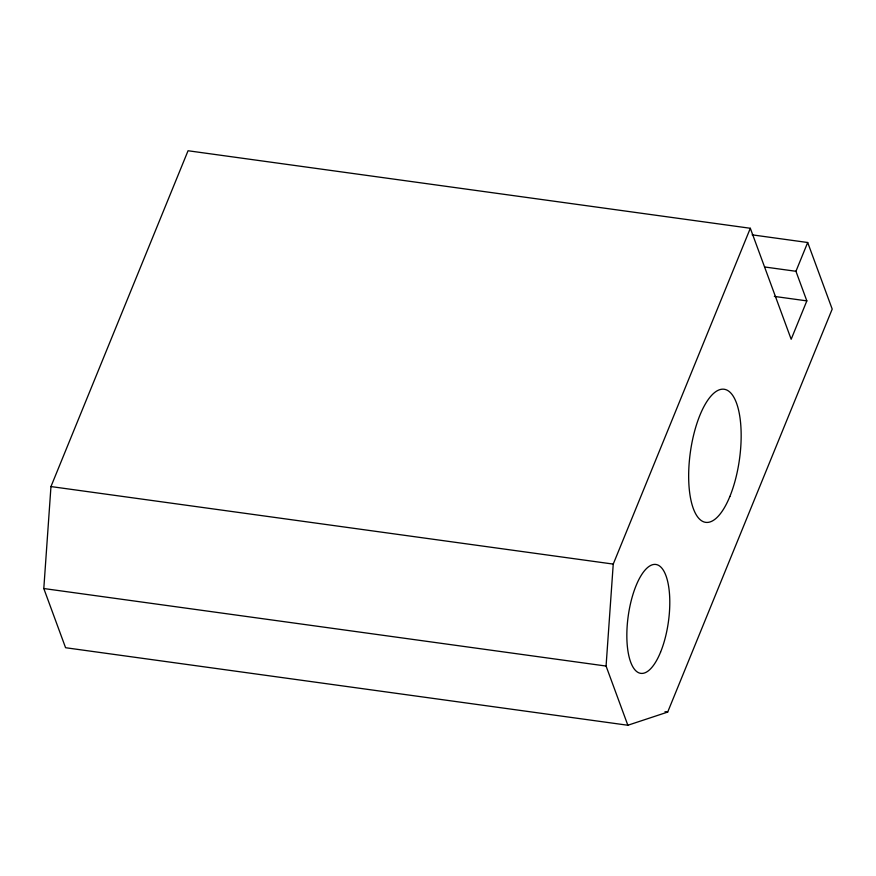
<?xml version="1.0" encoding="UTF-8"?>
<svg xmlns="http://www.w3.org/2000/svg" width="876" height="876" viewBox="0 0 876 876"><rect width="100%" height="100%" fill="white"/><g stroke="black" fill="none" stroke-linecap="round" stroke-linejoin="round"><path stroke-width="1.31" d="M807.694 242.51L832.2 309.097L667.687 712.078L627.851 725.251L65.58 647.725L43.8 588.53L50.961 486.563L188.055 150.749L750.327 228.275L791.17 339.264L806.84 300.884L795.945 271.286L807.694 242.51L752.145 234.845M627.851 725.251L606.072 666.056L613.244 564.089L750.327 228.275M764.781 266.994L795.945 271.286M774.34 296.406L806.84 300.884M50.961 486.563L613.244 564.089M43.8 588.53L606.072 666.056M664.983 711.706L667.687 712.078M729.861 496.484A67.189 24.813 -82.1 0 0 726.062 389.732A67.189 24.813 -82.1 0 0 688.744 481.132A67.189 24.813 -82.1 0 0 729.861 496.484M660.548 652.193A54.969 20.301 -82.1 0 0 657.438 564.856A54.969 20.301 -82.1 0 0 626.909 639.633A54.969 20.301 -82.1 0 0 660.548 652.193"/></g></svg>
